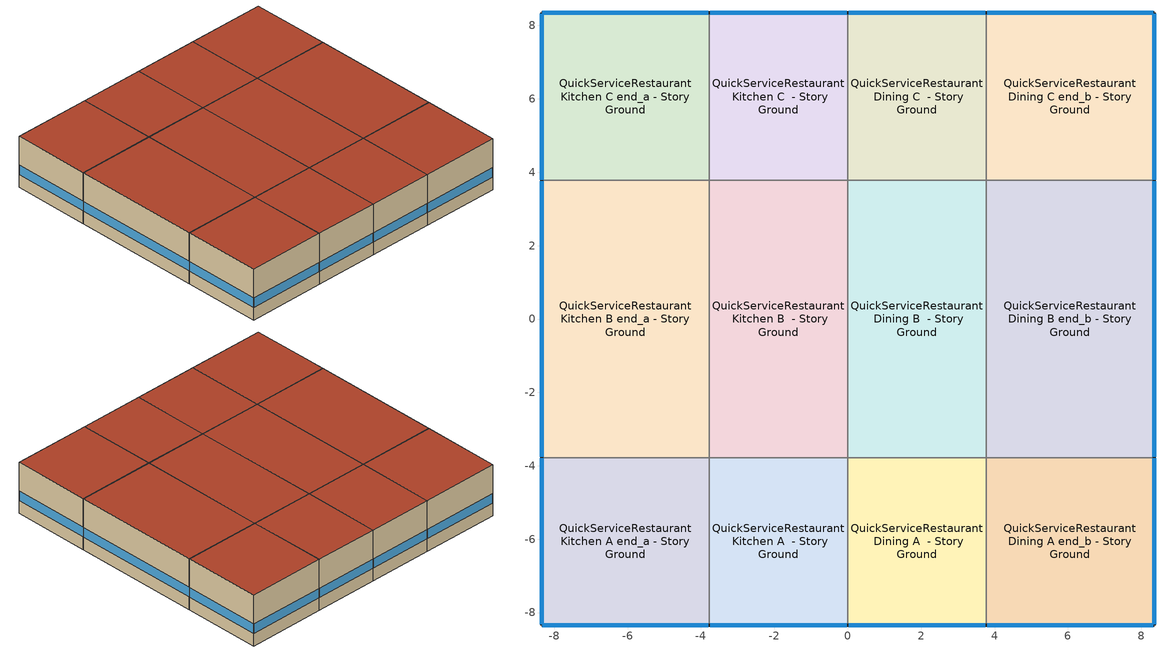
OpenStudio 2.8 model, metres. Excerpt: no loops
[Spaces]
QuickServiceRestaurant Kitchen A end_a - Story Ground
 floor ground: -8.35,-8.35 -8.35,-3.78 -3.78,-3.78 -3.78,-8.35 z0
 wall outside: -8.35,-3.78 -8.35,-8.35 -3.78,-8.35 z0:3.05
 wall to QuickServiceRestaurant Kitchen B end_a - Story Ground: -3.78,-3.78 -8.35,-3.78 z0:3.05
 wall to QuickServiceRestaurant Kitchen A  - Story Ground: -3.78,-8.35 -3.78,-3.78 z0:3.05
 window: -8.35,-3.8 -8.35,-8.32 / -8.32,-8.35 -3.8,-8.35 z0.76:1.32
 roof outside: -3.78,-8.35 -3.78,-3.78 -8.35,-3.78 -8.35,-8.35 z3.05
QuickServiceRestaurant Kitchen B end_a - Story Ground
 floor ground: -8.35,-3.78 -8.35,3.78 -3.78,3.78 -3.78,-3.78 z0
 wall outside: -8.35,3.78 -8.35,-3.78 z0:3.05
 wall to QuickServiceRestaurant Kitchen C end_a - Story Ground: -3.78,3.78 -8.35,3.78 z0:3.05
 wall to QuickServiceRestaurant Kitchen B  - Story Ground: -3.78,-3.78 -3.78,3.78 z0:3.05
 window: -8.35,3.75 -8.35,-3.75 z0.76:1.31
 roof outside: -3.78,-3.78 -3.78,3.78 -8.35,3.78 -8.35,-3.78 z3.05
QuickServiceRestaurant Kitchen C end_a - Story Ground
 floor ground: -8.35,3.78 -8.35,8.35 -3.78,8.35 -3.78,3.78 z0
 wall outside: -3.78,8.35 -8.35,8.35 -8.35,3.78 z0:3.05
 wall to QuickServiceRestaurant Kitchen C  - Story Ground: -3.78,3.78 -3.78,8.35 z0:3.05
 window: -8.35,8.32 -8.35,3.8 / -3.8,8.35 -8.32,8.35 z0.76:1.32
 roof outside: -3.78,3.78 -3.78,8.35 -8.35,8.35 -8.35,3.78 z3.05
QuickServiceRestaurant Kitchen A  - Story Ground
 floor ground: -3.78,-8.35 -3.78,-3.78 0,-3.78 0,-8.35 z0
 wall outside: -3.78,-8.35 0,-8.35 z0:3.05
 wall to QuickServiceRestaurant Kitchen B  - Story Ground: 0,-3.78 -3.78,-3.78 z0:3.05
 wall to QuickServiceRestaurant Dining A  - Story Ground: 0,-8.35 0,-3.78 z0:3.05
 window: -3.75,-8.35 -0.03,-8.35 z0.76:1.32
 roof outside: 0,-8.35 0,-3.78 -3.78,-3.78 -3.78,-8.35 z3.05
QuickServiceRestaurant Kitchen B  - Story Ground
 floor ground: -3.78,-3.78 -3.78,3.78 0,3.78 0,-3.78 z0
 wall to QuickServiceRestaurant Kitchen C  - Story Ground: 0,3.78 -3.78,3.78 z0:3.05
 wall to QuickServiceRestaurant Dining B  - Story Ground: 0,-3.78 0,3.78 z0:3.05
 roof outside: 0,-3.78 0,3.78 -3.78,3.78 -3.78,-3.78 z3.05
QuickServiceRestaurant Kitchen C  - Story Ground
 floor ground: -3.78,3.78 -3.78,8.35 0,8.35 0,3.78 z0
 wall outside: 0,8.35 -3.78,8.35 z0:3.05
 wall to QuickServiceRestaurant Dining C  - Story Ground: 0,3.78 0,8.35 z0:3.05
 window: -0.03,8.35 -3.75,8.35 z0.76:1.32
 roof outside: 0,3.78 0,8.35 -3.78,8.35 -3.78,3.78 z3.05
QuickServiceRestaurant Dining A  - Story Ground
 floor ground: 0,-8.35 0,-3.78 3.78,-3.78 3.78,-8.35 z0
 wall outside: 0,-8.35 3.78,-8.35 z0:3.05
 wall to QuickServiceRestaurant Dining B  - Story Ground: 3.78,-3.78 0,-3.78 z0:3.05
 wall to QuickServiceRestaurant Dining A end_b - Story Ground: 3.78,-8.35 3.78,-3.78 z0:3.05
 window: 0.03,-8.35 3.75,-8.35 z0.76:1.32
 roof outside: 3.78,-8.35 3.78,-3.78 0,-3.78 0,-8.35 z3.05
QuickServiceRestaurant Dining B  - Story Ground
 floor ground: 0,-3.78 0,3.78 3.78,3.78 3.78,-3.78 z0
 wall to QuickServiceRestaurant Dining C  - Story Ground: 3.78,3.78 0,3.78 z0:3.05
 wall to QuickServiceRestaurant Dining B end_b - Story Ground: 3.78,-3.78 3.78,3.78 z0:3.05
 roof outside: 3.78,-3.78 3.78,3.78 0,3.78 0,-3.78 z3.05
QuickServiceRestaurant Dining C  - Story Ground
 floor ground: 0,3.78 0,8.35 3.78,8.35 3.78,3.78 z0
 wall outside: 3.78,8.35 0,8.35 z0:3.05
 wall to QuickServiceRestaurant Dining C end_b - Story Ground: 3.78,3.78 3.78,8.35 z0:3.05
 window: 3.75,8.35 0.03,8.35 z0.76:1.32
 roof outside: 3.78,3.78 3.78,8.35 0,8.35 0,3.78 z3.05
QuickServiceRestaurant Dining A end_b - Story Ground
 floor ground: 3.78,-8.35 3.78,-3.78 8.35,-3.78 8.35,-8.35 z0
 wall outside: 3.78,-8.35 8.35,-8.35 8.35,-3.78 z0:3.05
 wall to QuickServiceRestaurant Dining B end_b - Story Ground: 8.35,-3.78 3.78,-3.78 z0:3.05
 window: 8.35,-8.32 8.35,-3.8 / 3.8,-8.35 8.32,-8.35 z0.76:1.32
 roof outside: 8.35,-8.35 8.35,-3.78 3.78,-3.78 3.78,-8.35 z3.05
QuickServiceRestaurant Dining B end_b - Story Ground
 floor ground: 3.78,-3.78 3.78,3.78 8.35,3.78 8.35,-3.78 z0
 wall outside: 8.35,-3.78 8.35,3.78 z0:3.05
 wall to QuickServiceRestaurant Dining C end_b - Story Ground: 8.35,3.78 3.78,3.78 z0:3.05
 window: 8.35,-3.75 8.35,3.75 z0.76:1.31
 roof outside: 8.35,-3.78 8.35,3.78 3.78,3.78 3.78,-3.78 z3.05
QuickServiceRestaurant Dining C end_b - Story Ground
 floor ground: 3.78,3.78 3.78,8.35 8.35,8.35 8.35,3.78 z0
 wall outside: 8.35,3.78 8.35,8.35 3.78,8.35 z0:3.05
 window: 8.32,8.35 3.8,8.35 / 8.35,3.8 8.35,8.32 z0.76:1.32
 roof outside: 8.35,3.78 8.35,8.35 3.78,8.35 3.78,3.78 z3.05
[Schedule:Ruleset]
Name | Default Day Schedule | Summer Design Day Schedule | Winter Design Day Schedule
Clothing Schedule | Clothing Schedule Default Winter Clothes
QuickServiceRestaurant Infil Half On | QuickServiceRestaurant Infil Half On Default | QuickServiceRestaurant Infil Half On Summer Design Day | QuickServiceRestaurant Infil Half On Winter Design Day
[Schedule:Day]
Clothing Schedule Default Winter Clothes: 24, 0, 1
Clothing Schedule Summer Clothes: 24, 0, 0.5
Air Velocity Schedule Default: 24, 0, 0.2
Work Efficiency Schedule Default: 24, 0, 0
QuickServiceRestaurant Bldg Occ Wknd Day; autogen Schedule Rule 2 1_day_sch; autogen Schedule Rule 2 2_day_sch: Yes, 0, 15, 0.0875, 0, 30, 0.05, 0, 45, 0.0375, 1, 0, 0.025, 1, 15, 0.0125, 1, 30, 0, 4, 0, 0, 4, 15, 0.00625, 4, 30, 0.0125, 4, 45, 0.01875, 5, 0, 0.025, 5, 15, 0.03125, 5, 30, 0.0375, 5, 45, 0.04375, 6, 0, 0.05, 6, 15, 0.08125, 6, 30, 0.1125, 6, 45, 0.14375, 7, 0, 0.175, 7, 15, 0.20625, 7, 30, 0.2375, 7, 45, 0.26875, 8, 0, 0.3, 9, 30, 0.3, 9, 45, 0.275, 10, 0, 0.25, 10, 15, 0.225, 10, 30, 0.2, 10, 45, 0.2625, 11, 0, 0.325, 11, 15, 0.3875, 11, 30, 0.45, 11, 45, 0.4875, 12, 0, 0.525, 12, 15, 0.5625, 12, 30, 0.6, 12, 45, 0.575, 13, 0, 0.55, 13, 15, 0.525, 13, 30, 0.5, 13, 45, 0.4625, 14, 0, 0.425, 14, 15, 0.3875, 14, 30, 0.35, 14, 45, 0.3375, 15, 0, 0.325, 15, 15, 0.3125, 15, 30, 0.3, 16, 30, 0.3, 16, 45, 0.320833, 17, 0, 0.341667, 17, 15, 0.3625, 17, 30, 0.383333, 17, 45, 0.404167, 18, 0, 0.425, 18, 15, 0.445833, 18, 30, 0.466667, 18, 45, 0.4875, 19, 0, 0.508333, 19, 15, 0.529167, 19, 30, 0.55, 20, 30, 0.55, 20, 45, 0.5375, 21, 0, 0.525, 21, 15, 0.5125, 21, 30, 0.5, 21, 45, 0.4625, 22, 0, 0.425, 22, 15, 0.3875, 22, 30, 0.35, 22, 45, 0.3125, 23, 0, 0.275, 23, 15, 0.2375, 23, 30, 0.2, 23, 45, 0.1625, 24, 0, 0.125
QuickServiceRestaurant Infil Half On Default; QuickServiceRestaurant Infil Half On Winter Design Day; QuickServiceRestaurant Infil Half On Summer Design Day; QuickServiceRestaurant Infil Half On Default|WntrDsn|SmrDsn|Sun|Sat Day: 5, 0, 1, 24, 0, 0.5
Building Hours of Operation NonResidential Saturday; Building Hours of Operation NonResidential Sunday: 8, 15, 0, 21, 0, 1, 24, 0, 0
QuickServiceRestaurant Bldg Equip Default 1; autogen Schedule Rule 8 1_day_sch; autogen QuickServiceRestaurant Bldg Equip 2_day_sch: Yes, 0, 15, 0.165625, 0, 30, 0.15625, 0, 45, 0.146875, 1, 0, 0.1375, 1, 15, 0.128125, 1, 30, 0.11875, 1, 45, 0.109375, 2, 0, 0.1, 5, 0, 0.1, 5, 15, 0.13125, 5, 30, 0.1625, 5, 45, 0.19375, 6, 0, 0.225, 6, 15, 0.25625, 6, 30, 0.2875, 6, 45, 0.31875, 7, 0, 0.35, 7, 15, 0.3375, 7, 30, 0.325, 7, 45, 0.3125, 8, 0, 0.3, 8, 15, 0.2875, 8, 30, 0.275, 8, 45, 0.2625, 9, 0, 0.25, 9, 15, 0.2625, 9, 30, 0.275, 9, 45, 0.2875, 10, 0, 0.3, 10, 15, 0.3125, 10, 30, 0.325, 10, 45, 0.3375, 11, 0, 0.35, 12, 30, 0.35, 12, 45, 0.341667, 13, 0, 0.333333, 13, 15, 0.325, 13, 30, 0.316667, 13, 45, 0.308333, 14, 0, 0.3, 14, 15, 0.291667, 14, 30, 0.283333, 14, 45, 0.275, 15, 0, 0.266667, 15, 15, 0.258333, 15, 30, 0.25, 15, 45, 0.258333, 16, 0, 0.266667, 16, 15, 0.275, 16, 30, 0.283333, 16, 45, 0.291667, 17, 0, 0.3, 17, 15, 0.308333, 17, 30, 0.316667, 17, 45, 0.325, 18, 0, 0.333333, 18, 15, 0.341667, 18, 30, 0.35, 18, 45, 0.341667, 19, 0, 0.333333, 19, 15, 0.325, 19, 30, 0.316667, 19, 45, 0.308333, 20, 0, 0.3, 20, 15, 0.291667, 20, 30, 0.283333, 20, 45, 0.275, 21, 0, 0.266667, 21, 15, 0.258333, 21, 30, 0.25, 22, 0, 0.25, 22, 15, 0.240625, 22, 30, 0.23125, 22, 45, 0.221875, 23, 0, 0.2125, 23, 15, 0.203125, 23, 30, 0.19375, 23, 45, 0.184375, 24, 0, 0.175
autogen QuickServiceRestaurant Activity 0_day_sch; autogen QuickServiceRestaurant Activity 1_day_sch: Yes, 24, 0, 120
autogen QuickServiceRestaurant Bldg Light 0_day_sch; autogen QuickServiceRestaurant Bldg Light 1_day_sch: Yes, 0, 15, 0.5625, 0, 30, 0.45, 0, 45, 0.375, 1, 0, 0.3, 1, 15, 0.225, 1, 30, 0.15, 4, 30, 0.15, 4, 45, 0.225, 5, 0, 0.3, 5, 15, 0.375, 5, 30, 0.45, 5, 45, 0.5625, 6, 0, 0.675, 6, 15, 0.7875, 6, 30, 0.9, 23, 30, 0.9, 23, 45, 0.7875, 24, 0, 0.675
autogen QuickServiceRestaurant ClgSetp 0_day_sch; autogen QuickServiceRestaurant ClgSetp 1_day_sch: Yes, 1, 0, 24, 5, 0, 30, 24, 0, 24
autogen QuickServiceRestaurant ClgSetp Kitchen 0_day_sch; autogen QuickServiceRestaurant ClgSetp Kitchen 1_day_sch: Yes, 1, 0, 26, 5, 0, 30, 24, 0, 26
autogen QuickServiceRestaurant Gas Equip 0_day_sch; autogen QuickServiceRestaurant Gas Equip 1_day_sch: Yes, 4, 30, 0.02, 4, 45, 0.0225, 5, 0, 0.025, 5, 15, 0.0275, 5, 30, 0.03, 5, 45, 0.045, 6, 0, 0.06, 6, 15, 0.075, 6, 30, 0.09, 6, 45, 0.1025, 7, 0, 0.115, 7, 15, 0.1275, 7, 30, 0.14, 7, 45, 0.13, 8, 0, 0.12, 8, 15, 0.11, 8, 30, 0.1, 9, 30, 0.1, 9, 45, 0.13, 10, 0, 0.16, 10, 15, 0.19, 10, 30, 0.22, 10, 45, 0.2325, 11, 0, 0.245, 11, 15, 0.2575, 11, 30, 0.27, 11, 45, 0.2625, 12, 0, 0.255, 12, 15, 0.2475, 12, 30, 0.24, 12, 45, 0.2325, 13, 0, 0.225, 13, 15, 0.2175, 13, 30, 0.21, 13, 45, 0.1925, 14, 0, 0.175, 14, 15, 0.1575, 14, 30, 0.14, 14, 45, 0.1375, 15, 0, 0.135, 15, 15, 0.1325, 15, 30, 0.13, 15, 45, 0.135, 16, 0, 0.14, 16, 15, 0.145, 16, 30, 0.15, 16, 45, 0.155, 17, 0, 0.16, 17, 15, 0.165, 17, 30, 0.17, 19, 30, 0.17, 19, 45, 0.165, 20, 0, 0.16, 20, 15, 0.155, 20, 30, 0.15, 20, 45, 0.1475, 21, 0, 0.145, 21, 15, 0.1425, 21, 30, 0.14, 21, 45, 0.135, 22, 0, 0.13, 22, 15, 0.125, 22, 30, 0.12, 22, 45, 0.095, 23, 0, 0.07, 23, 15, 0.045, 23, 30, 0.02, 24, 0, 0.02
autogen QuickServiceRestaurant HtgSetp 0_day_sch; autogen QuickServiceRestaurant HtgSetp 1_day_sch: Yes, 1, 0, 21, 5, 0, 15.6, 24, 0, 21
autogen QuickServiceRestaurant HtgSetp Kitchen 0_day_sch; autogen QuickServiceRestaurant HtgSetp Kitchen 1_day_sch: Yes, 1, 0, 19, 5, 0, 15.6, 24, 0, 19
[Schedule:Rule] Rule Order=0; Date Specification Type=DateRange; Start Day=1
Name | Schedule Ruleset | Day Schedule | Start Month | End Month | End Day | Apply Sunday | Apply Saturday
Schedule Rule 1 | Clothing Schedule | Clothing Schedule Summer Clothes | 5 | 9 | 30
Schedule Rule 4 | QuickServiceRestaurant Infil Half On | QuickServiceRestaurant Infil Half On Default|WntrDsn|SmrDsn|Sun|Sat Day | 1 | 12 | 31 | Yes | Yes
[Curve:Bicubic] Minimum Value of x=-40; Maximum Value of x=-17.8; Minimum Value of y=10; Maximum Value of y=48.9
Name | Coefficient1 Constant | Coefficient2 x | Coefficient3 x**2 | Coefficient4 y | Coefficient5 y**2 | Coefficient6 x*y | Coefficient7 x**3 | Coefficient8 y**3 | Coefficient9 x**2*y | Coefficient10 x*y**2
LT_compressor_power_smallandold | 4018 | 95 | 1.507 | 5.705 | 1.247 | -1.381 | 0.01277 | -0.007518 | -0.02424 | 0.02917
LT_compressor_capacity_smallandold | 23500 | 816.7 | 10.7 | -28.24 | 0.1131 | -0.4553 | 0.05604 | -0.00412 | -0.006728 | 0.006782
[Curve:Linear]
Condenser Heat Rejection Function of Temperature: Coefficient1 Constant=0; Coefficient2 x=22000; Minimum Value of x=-50; Maximum Value of x=50
